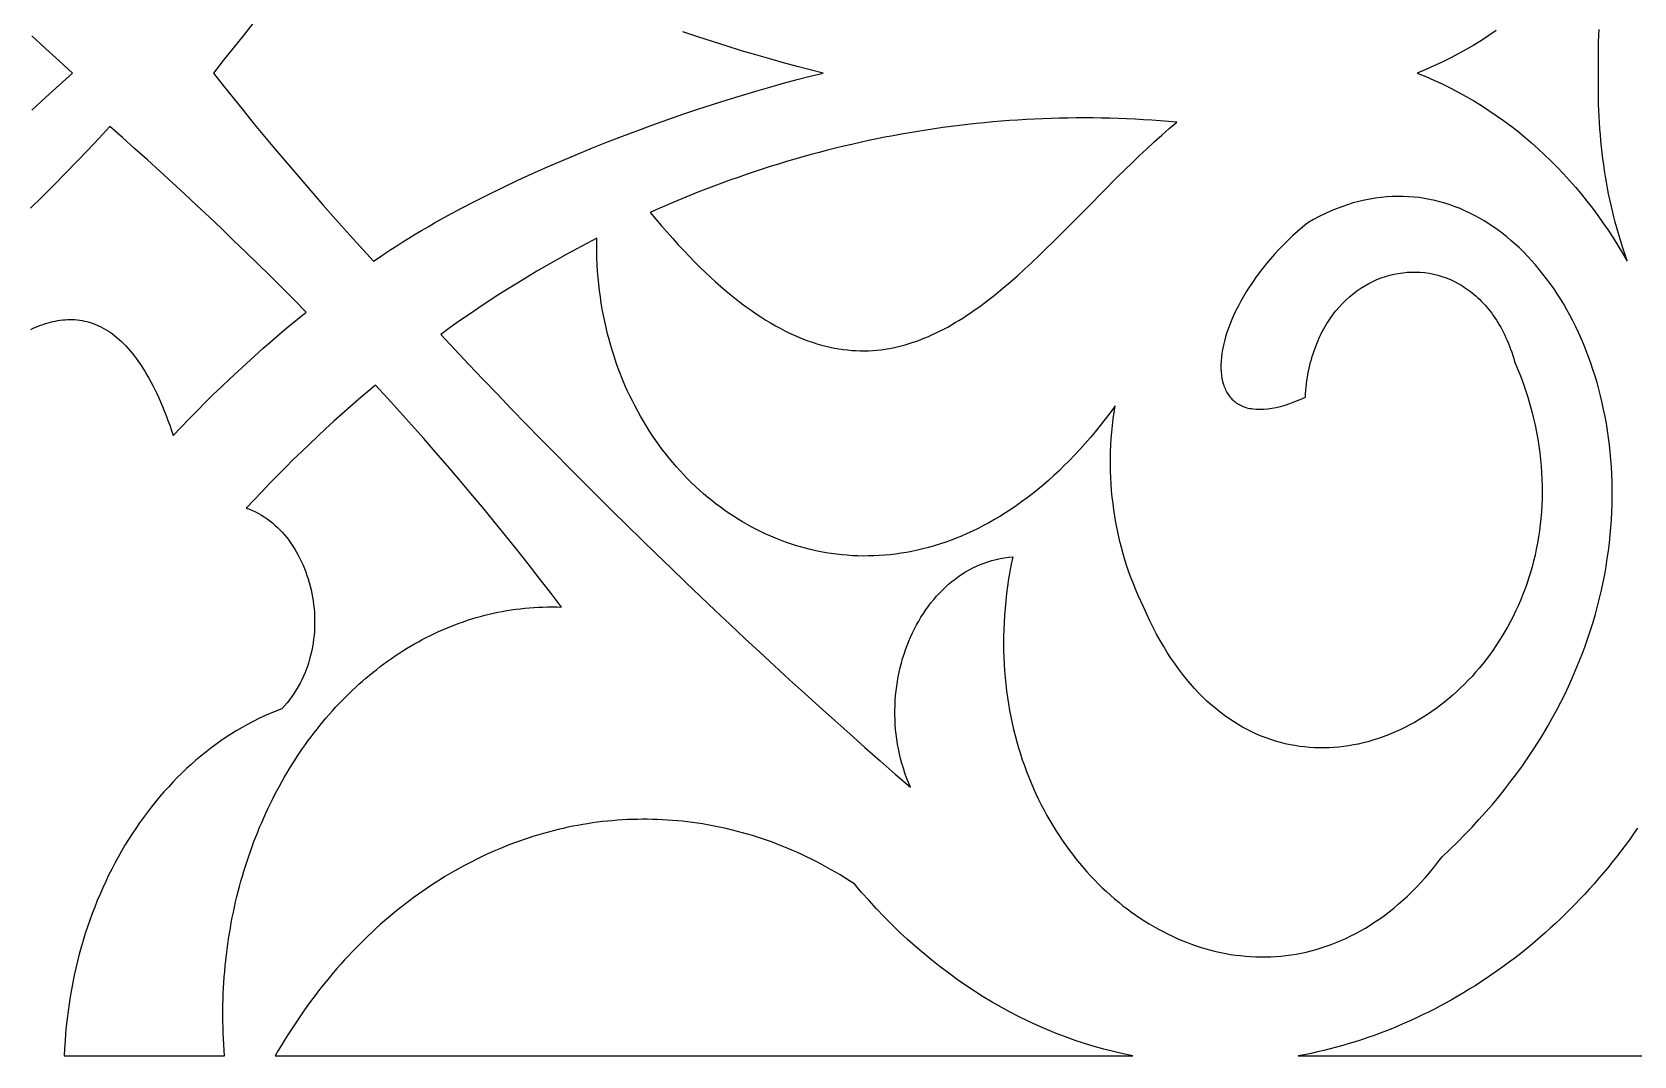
# Model space of a CAD drawing. Extents: x -4950 to -2150, y -1354 to 1346.
# Drawn here: x -3401.8 to -3158.1, y -704.4 to -548.7 of the extents above; entities that cross this region are included whole.
import ezdxf

# ---------------------------------------------------------------- set-up
doc = ezdxf.new("R2010")
doc.units = 0
doc.layers.add('LAYER_1', color=18, linetype='CONTINUOUS')

msp = doc.modelspace()

# ---------------------------------------------------------------- linework, layer by layer
at = {"layer": 'LAYER_1'}
for points in [[(-3368.18, -547.37), (-3369.68, -549.22), (-3371.19, -551.09), (-3372.69, -552.98), (-3374.18, -554.89), (-3372.69, -556.8), (-3371.19, -558.69), (-3369.68, -560.56), (-3368.18, -562.41), (-3366.67, -564.24), (-3365.15, -566.06), (-3363.64, -567.86), (-3362.12, -569.64), (-3360.59, -571.41), (-3359.07, -573.17), (-3357.54, -574.92), (-3356, -576.66), (-3352.93, -580.11), (-3349.84, -583.53), (-3348.98, -582.93), (-3348.1, -582.34), (-3347.21, -581.75), (-3346.3, -581.16), (-3345.37, -580.58), (-3344.44, -579.99), (-3343.48, -579.42), (-3342.52, -578.84), (-3341.54, -578.27), (-3340.55, -577.7), (-3339.55, -577.14), (-3338.53, -576.58), (-3336.47, -575.47), (-3334.37, -574.37), (-3332.23, -573.3), (-3330.06, -572.24), (-3327.86, -571.2), (-3325.63, -570.18), (-3323.38, -569.17), (-3321.11, -568.19), (-3318.83, -567.23), (-3316.54, -566.29), (-3314.24, -565.38), (-3311.94, -564.49), (-3309.63, -563.62), (-3307.34, -562.78), (-3305.05, -561.96), (-3302.77, -561.17), (-3300.5, -560.41), (-3298.26, -559.67), (-3296.04, -558.96), (-3293.85, -558.29), (-3291.68, -557.64), (-3289.56, -557.03), (-3287.46, -556.44), (-3285.42, -555.89), (-3283.41, -555.38), (-3281.46, -554.89), (-3283.41, -554.41), (-3285.42, -553.89), (-3287.46, -553.34), (-3289.56, -552.76), (-3291.68, -552.14), (-3293.85, -551.5), (-3296.04, -550.82), (-3298.26, -550.11), (-3300.5, -549.38), (-3302.77, -548.62)], [(-3401.81, -560.52), (-3399.72, -558.64), (-3397.65, -556.76), (-3395.62, -554.89), (-3397.65, -553.02), (-3399.72, -551.14), (-3401.81, -549.26)], [(-3179.06, -548.45), (-3180.19, -549.21), (-3181.33, -549.95), (-3182.48, -550.66), (-3183.66, -551.34), (-3184.85, -552), (-3186.06, -552.64), (-3187.29, -553.24), (-3188.54, -553.82), (-3189.8, -554.37), (-3191.08, -554.89), (-3189.8, -555.41), (-3188.54, -555.97), (-3187.29, -556.54), (-3186.06, -557.15), (-3184.85, -557.78), (-3183.66, -558.44), (-3182.48, -559.13), (-3181.33, -559.84), (-3180.19, -560.57), (-3179.06, -561.33), (-3177.96, -562.12), (-3176.87, -562.93), (-3175.8, -563.76), (-3174.75, -564.62), (-3173.72, -565.5), (-3172.71, -566.4), (-3171.72, -567.32), (-3170.74, -568.26), (-3169.78, -569.23), (-3168.85, -570.21), (-3167.93, -571.22), (-3167.03, -572.25), (-3166.15, -573.29), (-3165.29, -574.36), (-3164.45, -575.44), (-3163.63, -576.54), (-3162.83, -577.66), (-3162.05, -578.79), (-3161.29, -579.94), (-3160.56, -581.11), (-3159.84, -582.3), (-3159.14, -583.49), (-3159.43, -582.66), (-3159.71, -581.83), (-3159.98, -580.99), (-3160.24, -580.15), (-3160.49, -579.3), (-3160.73, -578.45), (-3160.96, -577.6), (-3161.18, -576.74), (-3161.4, -575.87), (-3161.6, -575.01), (-3161.79, -574.14), (-3161.97, -573.26), (-3162.14, -572.38), (-3162.3, -571.5), (-3162.45, -570.61), (-3162.59, -569.72), (-3162.72, -568.82), (-3162.85, -567.92), (-3162.96, -567.02), (-3163.06, -566.11), (-3163.15, -565.2), (-3163.23, -564.28), (-3163.3, -563.36), (-3163.36, -562.44), (-3163.41, -561.51), (-3163.45, -560.58), (-3163.49, -559.64), (-3163.51, -558.7), (-3163.52, -557.75), (-3163.52, -556.8), (-3163.51, -555.85), (-3163.49, -554.89), (-3163.51, -553.93), (-3163.52, -552.98), (-3163.52, -552.03), (-3163.51, -551.09), (-3163.49, -550.15), (-3163.45, -549.21), (-3163.41, -548.28)], [(-3401.96, -593.9), (-3401.59, -593.72), (-3401.21, -593.56), (-3400.84, -593.4), (-3400.46, -593.25), (-3400.09, -593.12), (-3399.71, -592.99), (-3399.34, -592.88), (-3398.96, -592.78), (-3398.59, -592.69), (-3398.22, -592.61), (-3397.84, -592.54), (-3397.47, -592.48), (-3397.1, -592.44), (-3396.73, -592.41), (-3396.36, -592.39), (-3395.99, -592.38), (-3395.62, -592.39), (-3395.25, -592.4), (-3394.89, -592.44), (-3394.52, -592.48), (-3394.16, -592.54), (-3393.79, -592.61), (-3393.43, -592.69), (-3393.07, -592.79), (-3392.71, -592.91), (-3392.35, -593.03), (-3391.99, -593.17), (-3391.64, -593.33), (-3391.29, -593.5), (-3390.93, -593.69), (-3390.58, -593.89), (-3390.23, -594.1), (-3389.89, -594.33), (-3389.54, -594.58), (-3389.2, -594.84), (-3388.85, -595.12), (-3388.52, -595.41), (-3388.18, -595.72), (-3387.84, -596.05), (-3387.51, -596.39), (-3387.18, -596.75), (-3386.85, -597.13), (-3386.52, -597.52), (-3386.2, -597.94), (-3385.88, -598.36), (-3385.56, -598.81), (-3385.24, -599.27), (-3384.93, -599.76), (-3384.61, -600.25), (-3384.31, -600.77), (-3384, -601.31), (-3383.7, -601.86), (-3383.4, -602.44), (-3383.1, -603.03), (-3382.8, -603.64), (-3382.51, -604.27), (-3382.23, -604.92), (-3381.94, -605.59), (-3381.66, -606.28), (-3381.38, -606.99), (-3381.11, -607.72), (-3380.83, -608.47), (-3380.57, -609.24), (-3380.3, -610.03), (-3379.1, -608.76), (-3377.89, -607.5), (-3376.66, -606.26), (-3375.44, -605.02), (-3374.2, -603.8), (-3372.96, -602.6), (-3371.7, -601.4), (-3370.44, -600.22), (-3369.17, -599.05), (-3367.9, -597.9), (-3366.62, -596.76), (-3365.32, -595.63), (-3364.03, -594.51), (-3362.72, -593.41), (-3361.41, -592.32), (-3360.09, -591.24), (-3361.91, -589.4), (-3363.73, -587.56), (-3365.57, -585.74), (-3367.41, -583.93), (-3369.25, -582.13), (-3371.11, -580.34), (-3372.97, -578.56), (-3374.83, -576.79), (-3376.7, -575.03), (-3378.58, -573.29), (-3380.46, -571.55), (-3382.34, -569.83), (-3384.23, -568.11), (-3386.13, -566.41), (-3388.03, -564.72), (-3389.93, -563.04), (-3391.6, -564.84), (-3393.29, -566.63), (-3394.99, -568.42), (-3396.72, -570.19), (-3398.47, -571.95), (-3400.23, -573.7), (-3402, -575.44)], [(-3157.56, -669.73), (-3158.18, -670.62), (-3158.82, -671.5), (-3159.46, -672.37), (-3160.11, -673.24), (-3160.77, -674.09), (-3161.44, -674.93), (-3162.11, -675.76), (-3162.8, -676.59), (-3163.49, -677.4), (-3164.19, -678.2), (-3164.9, -678.99), (-3165.61, -679.78), (-3166.34, -680.55), (-3167.07, -681.31), (-3167.81, -682.06), (-3168.56, -682.8), (-3169.31, -683.53), (-3170.07, -684.25), (-3170.84, -684.96), (-3171.62, -685.66), (-3172.4, -686.34), (-3173.19, -687.02), (-3173.98, -687.68), (-3174.79, -688.34), (-3175.6, -688.98), (-3176.41, -689.61), (-3177.23, -690.23), (-3178.06, -690.84), (-3178.9, -691.44), (-3179.74, -692.02), (-3180.58, -692.6), (-3181.44, -693.16), (-3182.29, -693.71), (-3183.16, -694.25), (-3184.03, -694.78), (-3184.9, -695.3), (-3185.78, -695.8), (-3186.67, -696.3), (-3187.56, -696.78), (-3188.45, -697.25), (-3189.35, -697.7), (-3190.26, -698.15), (-3191.17, -698.58), (-3192.08, -699), (-3193, -699.41), (-3193.92, -699.8), (-3194.85, -700.19), (-3195.78, -700.56), (-3196.72, -700.91), (-3197.65, -701.26), (-3198.6, -701.59), (-3199.54, -701.91), (-3200.5, -702.22), (-3201.45, -702.51), (-3202.41, -702.79), (-3203.37, -703.06), (-3204.33, -703.31), (-3205.3, -703.55), (-3206.27, -703.78), (-3207.24, -704), (-3208.22, -704.2), (-3209.2, -704.38), (-3153.45, -704.38)]]:
    msp.add_lwpolyline(points, dxfattribs=at)
for points in [[(-3307.74, -576.09), (-3306.88, -577.13), (-3306.02, -578.14), (-3305.17, -579.12), (-3304.32, -580.08), (-3303.49, -581), (-3302.65, -581.89), (-3301.83, -582.75), (-3301.01, -583.59), (-3300.2, -584.4), (-3299.39, -585.18), (-3298.59, -585.93), (-3297.8, -586.65), (-3297.01, -587.35), (-3296.22, -588.02), (-3295.45, -588.67), (-3294.68, -589.28), (-3293.91, -589.88), (-3293.15, -590.44), (-3292.4, -590.98), (-3291.65, -591.5), (-3290.91, -591.99), (-3290.17, -592.46), (-3289.44, -592.9), (-3288.71, -593.32), (-3287.99, -593.72), (-3287.27, -594.09), (-3286.56, -594.44), (-3285.85, -594.76), (-3285.15, -595.07), (-3284.45, -595.35), (-3283.76, -595.61), (-3283.07, -595.85), (-3282.39, -596.06), (-3281.71, -596.26), (-3281.04, -596.44), (-3280.37, -596.59), (-3279.7, -596.73), (-3279.04, -596.84), (-3278.38, -596.94), (-3277.73, -597.01), (-3277.08, -597.07), (-3276.43, -597.11), (-3275.79, -597.13), (-3275.15, -597.13), (-3274.52, -597.12), (-3273.89, -597.08), (-3273.26, -597.03), (-3272.64, -596.97), (-3272.02, -596.88), (-3271.4, -596.78), (-3270.79, -596.67), (-3270.18, -596.53), (-3269.57, -596.39), (-3268.97, -596.22), (-3268.37, -596.05), (-3267.77, -595.85), (-3267.17, -595.65), (-3266.58, -595.43), (-3265.99, -595.19), (-3265.4, -594.95), (-3264.82, -594.68), (-3264.23, -594.41), (-3263.65, -594.12), (-3263.08, -593.83), (-3262.5, -593.52), (-3261.93, -593.19), (-3261.36, -592.86), (-3260.79, -592.51), (-3260.22, -592.16), (-3259.66, -591.79), (-3259.09, -591.42), (-3258.53, -591.03), (-3257.41, -590.23), (-3256.3, -589.39), (-3255.19, -588.52), (-3254.09, -587.61), (-3252.99, -586.68), (-3251.9, -585.72), (-3250.81, -584.73), (-3249.72, -583.72), (-3248.64, -582.69), (-3247.55, -581.65), (-3246.47, -580.58), (-3245.39, -579.51), (-3243.22, -577.33), (-3241.05, -575.12), (-3238.86, -572.9), (-3236.67, -570.7), (-3235.56, -569.61), (-3234.45, -568.53), (-3233.33, -567.46), (-3232.21, -566.4), (-3231.08, -565.36), (-3229.94, -564.34), (-3228.79, -563.35), (-3227.64, -562.37), (-3228.91, -562.26), (-3230.19, -562.16), (-3231.46, -562.07), (-3232.74, -561.99), (-3234.01, -561.92), (-3235.29, -561.86), (-3236.56, -561.81), (-3237.83, -561.77), (-3239.11, -561.75), (-3240.38, -561.73), (-3241.66, -561.72), (-3242.93, -561.73), (-3244.2, -561.74), (-3245.48, -561.77), (-3246.75, -561.8), (-3248.02, -561.85), (-3249.29, -561.9), (-3250.56, -561.97), (-3251.83, -562.04), (-3253.1, -562.13), (-3254.37, -562.23), (-3255.64, -562.33), (-3256.91, -562.45), (-3258.17, -562.58), (-3259.44, -562.72), (-3260.71, -562.87), (-3261.97, -563.03), (-3263.23, -563.2), (-3264.5, -563.38), (-3265.76, -563.57), (-3267.02, -563.77), (-3268.28, -563.98), (-3269.53, -564.2), (-3270.79, -564.43), (-3272.05, -564.67), (-3273.3, -564.92), (-3274.55, -565.18), (-3275.81, -565.45), (-3277.06, -565.74), (-3278.31, -566.03), (-3279.55, -566.33), (-3280.8, -566.64), (-3282.04, -566.97), (-3283.29, -567.3), (-3284.53, -567.64), (-3285.77, -568), (-3287, -568.36), (-3288.24, -568.73), (-3289.48, -569.12), (-3290.71, -569.51), (-3291.94, -569.92), (-3293.17, -570.33), (-3294.39, -570.76), (-3295.62, -571.19), (-3296.84, -571.64), (-3298.06, -572.09), (-3299.28, -572.55), (-3300.5, -573.03), (-3301.71, -573.51), (-3302.92, -574.01), (-3304.13, -574.52), (-3305.34, -575.03), (-3306.54, -575.56)], [(-3252.6, -628.46), (-3252.83, -629.59), (-3253.04, -630.72), (-3253.23, -631.84), (-3253.39, -632.96), (-3253.54, -634.07), (-3253.67, -635.17), (-3253.77, -636.27), (-3253.86, -637.35), (-3253.92, -638.44), (-3253.97, -639.51), (-3254, -640.58), (-3254, -641.64), (-3253.99, -642.7), (-3253.96, -643.74), (-3253.91, -644.78), (-3253.85, -645.81), (-3253.76, -646.84), (-3253.66, -647.85), (-3253.54, -648.86), (-3253.41, -649.86), (-3253.25, -650.84), (-3253.08, -651.82), (-3252.9, -652.8), (-3252.69, -653.76), (-3252.48, -654.71), (-3252.24, -655.65), (-3251.99, -656.59), (-3251.72, -657.51), (-3251.44, -658.43), (-3251.15, -659.33), (-3250.84, -660.23), (-3250.51, -661.11), (-3250.17, -661.98), (-3249.82, -662.84), (-3249.45, -663.7), (-3249.07, -664.54), (-3248.68, -665.37), (-3248.27, -666.18), (-3247.85, -666.99), (-3247.42, -667.79), (-3246.98, -668.57), (-3246.52, -669.34), (-3246.05, -670.1), (-3245.57, -670.85), (-3245.08, -671.58), (-3244.58, -672.3), (-3244.06, -673.01), (-3243.54, -673.71), (-3243, -674.39), (-3242.46, -675.07), (-3241.9, -675.72), (-3241.34, -676.37), (-3240.76, -677), (-3240.18, -677.61), (-3239.59, -678.22), (-3238.98, -678.8), (-3238.37, -679.38), (-3237.76, -679.94), (-3237.13, -680.48), (-3236.49, -681.01), (-3235.85, -681.53), (-3235.2, -682.03), (-3234.54, -682.51), (-3233.88, -682.98), (-3233.21, -683.44), (-3232.53, -683.88), (-3231.84, -684.3), (-3231.15, -684.71), (-3230.46, -685.1), (-3229.75, -685.47), (-3229.05, -685.83), (-3228.33, -686.17), (-3227.62, -686.5), (-3226.89, -686.81), (-3226.17, -687.1), (-3225.44, -687.37), (-3224.7, -687.63), (-3223.96, -687.87), (-3223.22, -688.09), (-3222.47, -688.29), (-3221.73, -688.48), (-3220.97, -688.65), (-3220.22, -688.8), (-3219.46, -688.93), (-3218.7, -689.04), (-3217.94, -689.13), (-3217.18, -689.21), (-3216.42, -689.27), (-3215.65, -689.3), (-3214.88, -689.32), (-3214.12, -689.32), (-3213.35, -689.29), (-3212.58, -689.25), (-3211.81, -689.19), (-3211.05, -689.11), (-3210.28, -689.01), (-3209.51, -688.88), (-3208.75, -688.74), (-3207.98, -688.58), (-3207.22, -688.39), (-3206.45, -688.19), (-3205.69, -687.96), (-3204.94, -687.71), (-3204.18, -687.44), (-3203.43, -687.15), (-3202.68, -686.83), (-3201.93, -686.5), (-3201.18, -686.14), (-3200.44, -685.76), (-3199.7, -685.36), (-3198.97, -684.93), (-3198.24, -684.48), (-3197.51, -684.01), (-3196.79, -683.52), (-3196.07, -683), (-3195.36, -682.46), (-3194.66, -681.9), (-3193.96, -681.31), (-3193.26, -680.7), (-3192.57, -680.06), (-3191.89, -679.4), (-3191.21, -678.72), (-3190.54, -678.01), (-3189.88, -677.28), (-3189.22, -676.52), (-3188.58, -675.74), (-3187.93, -674.93), (-3187.3, -674.09), (-3186.12, -672.98), (-3184.96, -671.85), (-3183.84, -670.72), (-3182.75, -669.58), (-3181.69, -668.44), (-3180.66, -667.28), (-3179.66, -666.12), (-3178.69, -664.96), (-3177.74, -663.79), (-3176.83, -662.61), (-3175.95, -661.43), (-3175.09, -660.24), (-3174.27, -659.05), (-3173.47, -657.85), (-3172.7, -656.65), (-3171.95, -655.45), (-3171.24, -654.24), (-3170.55, -653.03), (-3169.89, -651.82), (-3169.26, -650.6), (-3168.65, -649.39), (-3168.07, -648.17), (-3167.51, -646.95), (-3166.99, -645.73), (-3166.48, -644.51), (-3166.01, -643.29), (-3165.55, -642.07), (-3165.13, -640.85), (-3164.72, -639.63), (-3164.34, -638.41), (-3163.99, -637.2), (-3163.66, -635.98), (-3163.35, -634.77), (-3163.07, -633.56), (-3162.81, -632.35), (-3162.57, -631.14), (-3162.36, -629.94), (-3162.17, -628.75), (-3162, -627.55), (-3161.85, -626.36), (-3161.73, -625.18), (-3161.63, -624), (-3161.54, -622.83), (-3161.48, -621.66), (-3161.44, -620.49), (-3161.43, -619.34), (-3161.43, -618.19), (-3161.45, -617.05), (-3161.49, -615.91), (-3161.55, -614.78), (-3161.63, -613.67), (-3161.73, -612.56), (-3161.85, -611.45), (-3161.99, -610.36), (-3162.15, -609.28), (-3162.32, -608.2), (-3162.51, -607.14), (-3162.73, -606.08), (-3162.95, -605.04), (-3163.2, -604.01), (-3163.46, -602.99), (-3163.74, -601.98), (-3164.04, -600.98), (-3164.35, -600), (-3164.68, -599.02), (-3165.03, -598.07), (-3165.39, -597.12), (-3165.76, -596.19), (-3166.16, -595.27), (-3166.56, -594.36), (-3166.98, -593.47), (-3167.42, -592.6), (-3167.87, -591.74), (-3168.33, -590.9), (-3168.81, -590.07), (-3169.3, -589.26), (-3169.81, -588.46), (-3170.33, -587.68), (-3170.86, -586.92), (-3171.4, -586.18), (-3171.96, -585.46), (-3172.53, -584.75), (-3173.11, -584.06), (-3173.7, -583.39), (-3174.3, -582.74), (-3174.92, -582.11), (-3175.54, -581.5), (-3176.18, -580.91), (-3176.83, -580.34), (-3177.48, -579.79), (-3178.15, -579.26), (-3178.83, -578.76), (-3179.51, -578.27), (-3180.21, -577.81), (-3180.92, -577.37), (-3181.63, -576.95), (-3182.35, -576.56), (-3183.08, -576.19), (-3183.82, -575.84), (-3184.57, -575.52), (-3185.32, -575.22), (-3186.09, -574.95), (-3186.86, -574.7), (-3187.63, -574.48), (-3188.41, -574.28), (-3189.2, -574.11), (-3190, -573.97), (-3190.8, -573.85), (-3191.61, -573.76), (-3192.42, -573.7), (-3193.24, -573.67), (-3194.06, -573.66), (-3194.89, -573.68), (-3195.73, -573.73), (-3196.56, -573.81), (-3197.41, -573.92), (-3198.25, -574.06), (-3199.1, -574.23), (-3199.95, -574.43), (-3200.81, -574.66), (-3201.67, -574.93), (-3202.53, -575.22), (-3203.39, -575.54), (-3204.26, -575.9), (-3205.13, -576.29), (-3206, -576.71), (-3206.87, -577.17), (-3207.74, -577.66), (-3208.53, -578.32), (-3209.3, -578.99), (-3210.05, -579.67), (-3210.77, -580.36), (-3211.47, -581.05), (-3212.14, -581.75), (-3212.79, -582.46), (-3213.41, -583.16), (-3214.01, -583.88), (-3214.58, -584.59), (-3215.13, -585.3), (-3215.66, -586.02), (-3216.16, -586.74), (-3216.64, -587.45), (-3217.09, -588.17), (-3217.52, -588.88), (-3217.92, -589.58), (-3218.29, -590.29), (-3218.65, -590.99), (-3218.97, -591.68), (-3219.28, -592.37), (-3219.55, -593.05), (-3219.81, -593.72), (-3220.03, -594.38), (-3220.24, -595.03), (-3220.41, -595.67), (-3220.57, -596.3), (-3220.69, -596.92), (-3220.79, -597.53), (-3220.87, -598.12), (-3220.92, -598.7), (-3220.95, -599.26), (-3220.95, -599.8), (-3220.92, -600.33), (-3220.87, -600.84), (-3220.79, -601.33), (-3220.69, -601.8), (-3220.56, -602.25), (-3220.49, -602.47), (-3220.41, -602.68), (-3220.32, -602.89), (-3220.23, -603.09), (-3220.13, -603.29), (-3220.03, -603.48), (-3219.91, -603.66), (-3219.79, -603.84), (-3219.67, -604.01), (-3219.54, -604.18), (-3219.4, -604.34), (-3219.26, -604.49), (-3219.1, -604.64), (-3218.95, -604.78), (-3218.78, -604.91), (-3218.61, -605.03), (-3218.44, -605.15), (-3218.25, -605.27), (-3218.06, -605.37), (-3217.87, -605.47), (-3217.66, -605.56), (-3217.45, -605.64), (-3217.24, -605.72), (-3217.01, -605.79), (-3216.78, -605.85), (-3216.55, -605.9), (-3216.31, -605.94), (-3216.06, -605.98), (-3215.54, -606.03), (-3215, -606.04), (-3214.43, -606.03), (-3213.83, -605.97), (-3213.21, -605.88), (-3212.56, -605.76), (-3211.88, -605.59), (-3211.18, -605.39), (-3210.45, -605.15), (-3209.69, -604.87), (-3208.91, -604.55), (-3208.1, -604.18), (-3208.07, -603.67), (-3208.03, -603.16), (-3207.98, -602.66), (-3207.92, -602.16), (-3207.86, -601.67), (-3207.78, -601.19), (-3207.7, -600.72), (-3207.61, -600.25), (-3207.52, -599.79), (-3207.41, -599.33), (-3207.3, -598.88), (-3207.18, -598.44), (-3207.05, -598.01), (-3206.92, -597.58), (-3206.78, -597.16), (-3206.63, -596.75), (-3206.48, -596.34), (-3206.32, -595.94), (-3206.15, -595.55), (-3205.98, -595.16), (-3205.8, -594.78), (-3205.62, -594.41), (-3205.42, -594.04), (-3205.23, -593.68), (-3205.02, -593.33), (-3204.82, -592.99), (-3204.6, -592.65), (-3204.38, -592.32), (-3204.16, -592), (-3203.93, -591.68), (-3203.7, -591.37), (-3203.46, -591.07), (-3202.96, -590.49), (-3202.45, -589.94), (-3201.92, -589.42), (-3201.38, -588.92), (-3200.82, -588.46), (-3200.25, -588.03), (-3199.66, -587.62), (-3199.06, -587.25), (-3198.45, -586.9), (-3197.83, -586.59), (-3197.21, -586.31), (-3196.57, -586.06), (-3195.92, -585.83), (-3195.27, -585.64), (-3194.62, -585.48), (-3193.96, -585.36), (-3193.29, -585.26), (-3192.62, -585.19), (-3191.96, -585.16), (-3191.29, -585.16), (-3190.62, -585.19), (-3189.95, -585.25), (-3189.29, -585.35), (-3188.62, -585.48), (-3187.97, -585.64), (-3187.32, -585.83), (-3186.67, -586.06), (-3186.03, -586.32), (-3185.4, -586.62), (-3184.78, -586.95), (-3184.47, -587.12), (-3184.17, -587.31), (-3183.87, -587.5), (-3183.57, -587.7), (-3183.27, -587.91), (-3182.98, -588.13), (-3182.69, -588.36), (-3182.41, -588.6), (-3182.12, -588.84), (-3181.85, -589.1), (-3181.57, -589.36), (-3181.3, -589.63), (-3181.03, -589.91), (-3180.77, -590.2), (-3180.51, -590.49), (-3180.26, -590.8), (-3180.01, -591.11), (-3179.76, -591.44), (-3179.52, -591.77), (-3179.28, -592.11), (-3179.05, -592.46), (-3178.83, -592.82), (-3178.61, -593.19), (-3178.39, -593.56), (-3178.18, -593.95), (-3177.98, -594.34), (-3177.78, -594.75), (-3177.59, -595.16), (-3177.4, -595.58), (-3177.22, -596.01), (-3177.04, -596.45), (-3176.88, -596.9), (-3176.71, -597.36), (-3176.56, -597.83), (-3176.41, -598.3), (-3176.27, -598.79), (-3175.82, -599.88), (-3175.39, -600.97), (-3174.99, -602.06), (-3174.62, -603.14), (-3174.28, -604.21), (-3173.96, -605.29), (-3173.67, -606.35), (-3173.4, -607.42), (-3173.16, -608.47), (-3172.95, -609.53), (-3172.76, -610.57), (-3172.59, -611.61), (-3172.45, -612.65), (-3172.33, -613.68), (-3172.23, -614.7), (-3172.16, -615.71), (-3172.11, -616.72), (-3172.08, -617.72), (-3172.08, -618.72), (-3172.09, -619.7), (-3172.13, -620.68), (-3172.19, -621.65), (-3172.27, -622.62), (-3172.37, -623.57), (-3172.49, -624.52), (-3172.63, -625.45), (-3172.79, -626.38), (-3172.97, -627.3), (-3173.17, -628.21), (-3173.39, -629.11), (-3173.62, -630), (-3173.87, -630.88), (-3174.14, -631.75), (-3174.43, -632.61), (-3174.74, -633.45), (-3175.06, -634.29), (-3175.4, -635.12), (-3175.75, -635.93), (-3176.12, -636.73), (-3176.5, -637.53), (-3176.9, -638.31), (-3177.32, -639.07), (-3177.75, -639.83), (-3178.19, -640.57), (-3178.65, -641.3), (-3179.12, -642.02), (-3179.6, -642.72), (-3180.09, -643.41), (-3180.6, -644.08), (-3181.12, -644.75), (-3181.66, -645.39), (-3182.2, -646.03), (-3182.75, -646.65), (-3183.32, -647.25), (-3183.9, -647.84), (-3184.48, -648.41), (-3185.08, -648.97), (-3185.69, -649.52), (-3186.3, -650.04), (-3186.93, -650.56), (-3187.56, -651.05), (-3188.2, -651.53), (-3188.85, -651.99), (-3189.51, -652.44), (-3190.17, -652.86), (-3190.84, -653.27), (-3191.52, -653.67), (-3192.2, -654.04), (-3192.89, -654.4), (-3193.59, -654.74), (-3194.29, -655.06), (-3194.99, -655.36), (-3195.71, -655.65), (-3196.42, -655.91), (-3197.14, -656.16), (-3197.86, -656.38), (-3198.59, -656.59), (-3199.32, -656.78), (-3200.05, -656.94), (-3200.79, -657.09), (-3201.53, -657.22), (-3202.26, -657.32), (-3203, -657.41), (-3203.75, -657.47), (-3204.49, -657.51), (-3205.23, -657.53), (-3205.98, -657.53), (-3206.72, -657.51), (-3207.46, -657.46), (-3208.21, -657.39), (-3208.95, -657.3), (-3209.69, -657.19), (-3210.42, -657.05), (-3211.16, -656.89), (-3211.89, -656.71), (-3212.63, -656.5), (-3213.35, -656.27), (-3214.08, -656.01), (-3214.8, -655.74), (-3215.52, -655.43), (-3216.23, -655.1), (-3216.94, -654.75), (-3217.64, -654.37), (-3218.34, -653.97), (-3219.04, -653.54), (-3219.72, -653.08), (-3220.4, -652.6), (-3221.08, -652.09), (-3221.74, -651.56), (-3222.41, -651), (-3223.06, -650.41), (-3223.7, -649.8), (-3224.34, -649.15), (-3224.97, -648.48), (-3225.59, -647.79), (-3226.2, -647.06), (-3226.8, -646.31), (-3227.39, -645.53), (-3227.97, -644.72), (-3228.54, -643.88), (-3229.11, -643.01), (-3229.65, -642.11), (-3230.19, -641.19), (-3230.72, -640.23), (-3231.23, -639.24), (-3231.74, -638.23), (-3232.23, -637.18), (-3232.7, -636.1), (-3233.12, -635.24), (-3233.52, -634.37), (-3233.9, -633.49), (-3234.26, -632.6), (-3234.61, -631.7), (-3234.93, -630.79), (-3235.25, -629.88), (-3235.54, -628.95), (-3235.81, -628.02), (-3236.07, -627.08), (-3236.31, -626.14), (-3236.53, -625.19), (-3236.73, -624.23), (-3236.91, -623.27), (-3237.08, -622.3), (-3237.23, -621.33), (-3237.35, -620.36), (-3237.47, -619.38), (-3237.56, -618.4), (-3237.63, -617.41), (-3237.69, -616.43), (-3237.72, -615.44), (-3237.74, -614.45), (-3237.74, -613.46), (-3237.72, -612.46), (-3237.68, -611.47), (-3237.62, -610.48), (-3237.54, -609.49), (-3237.45, -608.5), (-3237.33, -607.51), (-3237.2, -606.52), (-3237.04, -605.53), (-3237.79, -606.55), (-3238.55, -607.55), (-3239.31, -608.52), (-3240.08, -609.46), (-3240.85, -610.38), (-3241.62, -611.27), (-3242.4, -612.14), (-3243.19, -612.99), (-3243.98, -613.81), (-3244.77, -614.6), (-3245.57, -615.38), (-3246.37, -616.12), (-3247.18, -616.85), (-3247.99, -617.55), (-3248.8, -618.22), (-3249.61, -618.88), (-3250.43, -619.51), (-3251.25, -620.12), (-3252.07, -620.7), (-3252.9, -621.26), (-3253.72, -621.8), (-3254.55, -622.32), (-3255.38, -622.81), (-3256.22, -623.28), (-3257.05, -623.73), (-3257.88, -624.16), (-3258.72, -624.56), (-3259.56, -624.95), (-3260.39, -625.31), (-3261.23, -625.65), (-3262.07, -625.97), (-3262.91, -626.27), (-3263.74, -626.55), (-3264.58, -626.81), (-3265.42, -627.05), (-3266.26, -627.26), (-3267.09, -627.46), (-3267.93, -627.64), (-3268.76, -627.79), (-3269.59, -627.93), (-3270.42, -628.05), (-3271.25, -628.15), (-3272.08, -628.22), (-3272.9, -628.28), (-3273.73, -628.32), (-3274.55, -628.34), (-3275.36, -628.35), (-3276.18, -628.33), (-3276.99, -628.3), (-3277.8, -628.24), (-3278.6, -628.17), (-3279.4, -628.08), (-3280.2, -627.97), (-3280.99, -627.85), (-3281.78, -627.71), (-3282.57, -627.55), (-3283.35, -627.37), (-3284.13, -627.18), (-3284.9, -626.97), (-3285.66, -626.74), (-3286.42, -626.49), (-3287.18, -626.23), (-3287.93, -625.96), (-3288.67, -625.66), (-3289.41, -625.35), (-3290.14, -625.03), (-3290.87, -624.69), (-3291.59, -624.33), (-3292.3, -623.96), (-3293, -623.57), (-3293.7, -623.17), (-3294.39, -622.75), (-3295.08, -622.31), (-3295.75, -621.87), (-3296.42, -621.41), (-3297.08, -620.93), (-3297.74, -620.44), (-3298.38, -619.93), (-3299.01, -619.41), (-3299.64, -618.88), (-3300.26, -618.34), (-3300.87, -617.78), (-3301.47, -617.2), (-3302.06, -616.62), (-3302.64, -616.02), (-3303.21, -615.41), (-3303.77, -614.78), (-3304.32, -614.14), (-3304.86, -613.49), (-3305.39, -612.83), (-3305.91, -612.15), (-3306.41, -611.47), (-3306.91, -610.77), (-3307.4, -610.06), (-3307.87, -609.34), (-3308.33, -608.6), (-3308.78, -607.86), (-3309.22, -607.1), (-3309.65, -606.34), (-3310.06, -605.56), (-3310.46, -604.77), (-3310.85, -603.97), (-3311.23, -603.16), (-3311.59, -602.35), (-3311.94, -601.52), (-3312.27, -600.68), (-3312.6, -599.83), (-3312.9, -598.97), (-3313.2, -598.1), (-3313.48, -597.22), (-3313.74, -596.34), (-3314, -595.44), (-3314.23, -594.54), (-3314.45, -593.62), (-3314.66, -592.7), (-3314.85, -591.77), (-3315.03, -590.83), (-3315.19, -589.89), (-3315.33, -588.93), (-3315.46, -587.97), (-3315.57, -587), (-3315.66, -586.02), (-3315.74, -585.04), (-3315.8, -584.05), (-3315.85, -583.05), (-3315.88, -582.04), (-3315.89, -581.03), (-3315.88, -580.01), (-3317.41, -580.8), (-3318.93, -581.62), (-3320.45, -582.45), (-3321.97, -583.29), (-3323.47, -584.15), (-3324.97, -585.03), (-3326.46, -585.92), (-3327.95, -586.83), (-3329.43, -587.75), (-3330.91, -588.69), (-3332.37, -589.64), (-3333.83, -590.61), (-3335.29, -591.6), (-3336.73, -592.6), (-3338.17, -593.62), (-3339.6, -594.65), (-3337.46, -596.93), (-3335.31, -599.21), (-3333.15, -601.48), (-3330.98, -603.75), (-3328.82, -606), (-3326.64, -608.24), (-3324.46, -610.48), (-3322.27, -612.71), (-3320.08, -614.93), (-3317.88, -617.14), (-3315.68, -619.34), (-3313.47, -621.53), (-3311.26, -623.71), (-3309.04, -625.89), (-3306.81, -628.06), (-3304.58, -630.21), (-3302.35, -632.36), (-3300.11, -634.5), (-3297.86, -636.63), (-3295.61, -638.76), (-3293.35, -640.87), (-3291.08, -642.97), (-3288.82, -645.07), (-3286.54, -647.16), (-3284.26, -649.23), (-3281.98, -651.3), (-3279.69, -653.36), (-3277.39, -655.41), (-3275.09, -657.46), (-3272.78, -659.49), (-3270.47, -661.51), (-3268.16, -663.53), (-3268.46, -662.81), (-3268.74, -662.09), (-3269, -661.36), (-3269.24, -660.63), (-3269.46, -659.9), (-3269.66, -659.17), (-3269.84, -658.43), (-3269.99, -657.69), (-3270.13, -656.95), (-3270.25, -656.21), (-3270.34, -655.46), (-3270.42, -654.72), (-3270.48, -653.98), (-3270.51, -653.24), (-3270.53, -652.5), (-3270.53, -651.77), (-3270.51, -651.03), (-3270.48, -650.3), (-3270.42, -649.58), (-3270.35, -648.85), (-3270.26, -648.14), (-3270.15, -647.42), (-3270.02, -646.71), (-3269.88, -646.01), (-3269.72, -645.32), (-3269.54, -644.63), (-3269.35, -643.95), (-3269.14, -643.28), (-3268.91, -642.61), (-3268.67, -641.96), (-3268.41, -641.31), (-3268.14, -640.67), (-3267.85, -640.05), (-3267.55, -639.43), (-3267.24, -638.83), (-3266.9, -638.24), (-3266.56, -637.66), (-3266.2, -637.09), (-3265.82, -636.54), (-3265.44, -636), (-3265.04, -635.48), (-3264.62, -634.97), (-3264.19, -634.47), (-3263.75, -633.99), (-3263.3, -633.53), (-3262.84, -633.08), (-3262.36, -632.65), (-3261.87, -632.24), (-3261.37, -631.85), (-3260.86, -631.47), (-3260.33, -631.12), (-3259.8, -630.78), (-3259.25, -630.47), (-3258.7, -630.17), (-3258.13, -629.9), (-3257.55, -629.65), (-3256.97, -629.42), (-3256.37, -629.21), (-3255.77, -629.02), (-3255.15, -628.86), (-3254.53, -628.72), (-3253.89, -628.61), (-3253.25, -628.52)], [(-3372.49, -704.38), (-3372.56, -703.5), (-3372.61, -702.63), (-3372.66, -701.76), (-3372.69, -700.9), (-3372.72, -700.03), (-3372.74, -699.17), (-3372.74, -698.31), (-3372.74, -697.45), (-3372.73, -696.6), (-3372.71, -695.74), (-3372.68, -694.89), (-3372.64, -694.05), (-3372.59, -693.2), (-3372.53, -692.36), (-3372.47, -691.52), (-3372.39, -690.69), (-3372.31, -689.86), (-3372.21, -689.03), (-3372.11, -688.2), (-3372, -687.38), (-3371.88, -686.56), (-3371.75, -685.75), (-3371.61, -684.94), (-3371.46, -684.13), (-3371.31, -683.33), (-3371.15, -682.53), (-3370.98, -681.73), (-3370.8, -680.94), (-3370.61, -680.15), (-3370.41, -679.37), (-3370.21, -678.59), (-3370, -677.82), (-3369.78, -677.05), (-3369.55, -676.28), (-3369.31, -675.52), (-3369.07, -674.76), (-3368.82, -674.01), (-3368.56, -673.27), (-3368.29, -672.52), (-3368.02, -671.79), (-3367.73, -671.06), (-3367.45, -670.33), (-3367.15, -669.61), (-3366.84, -668.89), (-3366.53, -668.18), (-3366.21, -667.48), (-3365.89, -666.78), (-3365.56, -666.09), (-3365.22, -665.4), (-3364.87, -664.72), (-3364.52, -664.04), (-3364.15, -663.37), (-3363.79, -662.71), (-3363.41, -662.05), (-3363.03, -661.4), (-3362.64, -660.76), (-3362.25, -660.12), (-3361.85, -659.49), (-3361.44, -658.86), (-3361.03, -658.24), (-3360.61, -657.63), (-3360.18, -657.02), (-3359.75, -656.43), (-3359.31, -655.83), (-3358.87, -655.25), (-3358.42, -654.67), (-3357.96, -654.1), (-3357.5, -653.54), (-3357.03, -652.98), (-3356.56, -652.44), (-3356.08, -651.89), (-3355.59, -651.36), (-3355.1, -650.84), (-3354.61, -650.32), (-3354.11, -649.81), (-3353.6, -649.31), (-3353.09, -648.81), (-3352.57, -648.33), (-3352.05, -647.85), (-3351.52, -647.38), (-3350.98, -646.92), (-3350.45, -646.47), (-3349.9, -646.02), (-3349.35, -645.59), (-3348.8, -645.16), (-3348.24, -644.74), (-3347.68, -644.33), (-3347.11, -643.93), (-3346.54, -643.54), (-3345.96, -643.16), (-3345.38, -642.79), (-3344.8, -642.42), (-3344.21, -642.07), (-3343.61, -641.72), (-3343.01, -641.39), (-3342.41, -641.06), (-3341.8, -640.74), (-3341.19, -640.43), (-3340.58, -640.14), (-3339.96, -639.85), (-3339.34, -639.57), (-3338.71, -639.3), (-3338.08, -639.05), (-3337.45, -638.8), (-3336.81, -638.56), (-3336.17, -638.34), (-3335.52, -638.12), (-3334.87, -637.91), (-3334.22, -637.72), (-3333.56, -637.53), (-3332.91, -637.36), (-3332.24, -637.2), (-3331.58, -637.04), (-3330.91, -636.9), (-3330.24, -636.77), (-3329.56, -636.65), (-3328.89, -636.54), (-3328.21, -636.45), (-3327.52, -636.36), (-3326.84, -636.29), (-3326.15, -636.23), (-3325.46, -636.17), (-3324.76, -636.14), (-3324.07, -636.11), (-3323.37, -636.09), (-3322.67, -636.09), (-3321.96, -636.1), (-3321.26, -636.12), (-3322.93, -633.91), (-3324.62, -631.72), (-3326.32, -629.54), (-3328.04, -627.37), (-3329.77, -625.21), (-3331.51, -623.07), (-3333.26, -620.94), (-3335.02, -618.83), (-3336.79, -616.72), (-3338.58, -614.63), (-3340.38, -612.56), (-3342.18, -610.49), (-3344, -608.44), (-3345.83, -606.4), (-3347.67, -604.37), (-3349.52, -602.36), (-3350.8, -603.43), (-3352.08, -604.52), (-3353.34, -605.62), (-3354.61, -606.74), (-3355.86, -607.86), (-3357.11, -609), (-3358.35, -610.16), (-3359.58, -611.32), (-3360.81, -612.5), (-3362.03, -613.69), (-3363.24, -614.89), (-3364.44, -616.1), (-3365.64, -617.33), (-3366.83, -618.57), (-3368.01, -619.82), (-3369.18, -621.08), (-3368.7, -621.25), (-3368.23, -621.44), (-3367.78, -621.65), (-3367.32, -621.88), (-3366.88, -622.13), (-3366.45, -622.4), (-3366.03, -622.68), (-3365.62, -622.98), (-3365.22, -623.3), (-3364.83, -623.64), (-3364.45, -623.99), (-3364.08, -624.35), (-3363.72, -624.73), (-3363.38, -625.13), (-3363.04, -625.53), (-3362.72, -625.95), (-3362.4, -626.39), (-3362.1, -626.83), (-3361.81, -627.29), (-3361.54, -627.76), (-3361.27, -628.24), (-3361.02, -628.73), (-3360.78, -629.22), (-3360.55, -629.73), (-3360.34, -630.25), (-3360.14, -630.77), (-3359.95, -631.3), (-3359.78, -631.84), (-3359.61, -632.38), (-3359.47, -632.93), (-3359.33, -633.49), (-3359.21, -634.05), (-3359.11, -634.62), (-3359.02, -635.19), (-3358.94, -635.76), (-3358.88, -636.33), (-3358.83, -636.91), (-3358.8, -637.49), (-3358.79, -638.07), (-3358.79, -638.66), (-3358.8, -639.24), (-3358.83, -639.82), (-3358.88, -640.4), (-3358.94, -640.99), (-3359.02, -641.56), (-3359.11, -642.14), (-3359.22, -642.72), (-3359.35, -643.29), (-3359.5, -643.86), (-3359.66, -644.42), (-3359.84, -644.98), (-3360.03, -645.53), (-3360.25, -646.08), (-3360.48, -646.62), (-3360.73, -647.16), (-3361, -647.68), (-3361.28, -648.2), (-3361.58, -648.72), (-3361.91, -649.22), (-3362.25, -649.71), (-3362.61, -650.2), (-3362.99, -650.67), (-3363.38, -651.13), (-3363.8, -651.58), (-3364.69, -651.93), (-3365.56, -652.29), (-3366.43, -652.68), (-3367.29, -653.08), (-3368.14, -653.51), (-3368.98, -653.95), (-3369.81, -654.41), (-3370.63, -654.89), (-3371.44, -655.39), (-3372.24, -655.91), (-3373.03, -656.45), (-3373.81, -657), (-3374.58, -657.58), (-3375.35, -658.17), (-3376.1, -658.77), (-3376.84, -659.4), (-3377.57, -660.04), (-3378.28, -660.69), (-3378.99, -661.37), (-3379.69, -662.06), (-3380.37, -662.76), (-3381.04, -663.48), (-3381.71, -664.22), (-3382.36, -664.97), (-3382.99, -665.73), (-3383.62, -666.51), (-3384.23, -667.3), (-3384.83, -668.11), (-3385.42, -668.93), (-3385.99, -669.77), (-3386.56, -670.61), (-3387.1, -671.47), (-3387.64, -672.35), (-3388.16, -673.23), (-3388.67, -674.13), (-3389.17, -675.04), (-3389.65, -675.96), (-3390.12, -676.9), (-3390.57, -677.84), (-3391.01, -678.8), (-3391.43, -679.76), (-3391.84, -680.74), (-3392.24, -681.73), (-3392.62, -682.72), (-3392.98, -683.73), (-3393.33, -684.75), (-3393.67, -685.77), (-3393.99, -686.81), (-3394.29, -687.85), (-3394.58, -688.9), (-3394.85, -689.96), (-3395.11, -691.03), (-3395.35, -692.1), (-3395.57, -693.19), (-3395.78, -694.28), (-3395.97, -695.37), (-3396.14, -696.48), (-3396.3, -697.59), (-3396.44, -698.71), (-3396.56, -699.83), (-3396.66, -700.96), (-3396.75, -702.09), (-3396.82, -703.23), (-3396.87, -704.38)], [(-3234.33, -704.38), (-3235.81, -704.08), (-3237.29, -703.73), (-3238.76, -703.35), (-3240.23, -702.94), (-3241.69, -702.49), (-3243.13, -702.01), (-3244.57, -701.5), (-3246, -700.95), (-3247.43, -700.36), (-3248.84, -699.75), (-3250.24, -699.1), (-3251.63, -698.42), (-3253.01, -697.7), (-3254.38, -696.96), (-3255.74, -696.18), (-3257.08, -695.37), (-3258.42, -694.52), (-3259.74, -693.65), (-3261.05, -692.74), (-3262.34, -691.81), (-3263.62, -690.84), (-3264.89, -689.84), (-3266.14, -688.81), (-3267.38, -687.75), (-3268.6, -686.66), (-3269.81, -685.54), (-3271, -684.39), (-3272.17, -683.21), (-3273.33, -682), (-3274.46, -680.76), (-3275.59, -679.5), (-3276.69, -678.2), (-3277.41, -677.74), (-3278.13, -677.29), (-3278.85, -676.85), (-3279.57, -676.42), (-3280.3, -676.01), (-3281.03, -675.6), (-3281.76, -675.21), (-3282.49, -674.83), (-3283.23, -674.46), (-3283.96, -674.1), (-3284.7, -673.75), (-3285.44, -673.41), (-3286.19, -673.09), (-3286.93, -672.77), (-3287.68, -672.47), (-3288.42, -672.17), (-3289.17, -671.89), (-3289.92, -671.62), (-3290.67, -671.36), (-3291.43, -671.11), (-3292.18, -670.88), (-3292.94, -670.65), (-3293.69, -670.44), (-3294.45, -670.23), (-3295.21, -670.04), (-3295.97, -669.85), (-3296.72, -669.68), (-3297.49, -669.52), (-3298.25, -669.37), (-3299.01, -669.23), (-3299.77, -669.1), (-3300.53, -668.98), (-3301.29, -668.88), (-3302.06, -668.78), (-3302.82, -668.69), (-3303.58, -668.62), (-3304.35, -668.55), (-3305.11, -668.5), (-3305.87, -668.46), (-3306.64, -668.42), (-3307.4, -668.4), (-3308.16, -668.39), (-3308.92, -668.39), (-3309.68, -668.4), (-3310.45, -668.41), (-3311.21, -668.44), (-3311.97, -668.49), (-3312.73, -668.54), (-3313.48, -668.6), (-3314.24, -668.67), (-3315, -668.75), (-3315.75, -668.84), (-3316.51, -668.95), (-3317.26, -669.06), (-3318.01, -669.18), (-3318.76, -669.31), (-3319.51, -669.46), (-3320.26, -669.61), (-3321.01, -669.77), (-3321.75, -669.95), (-3322.49, -670.13), (-3323.24, -670.33), (-3323.97, -670.53), (-3324.71, -670.75), (-3325.45, -670.97), (-3326.18, -671.2), (-3326.91, -671.45), (-3327.64, -671.7), (-3328.37, -671.97), (-3329.1, -672.24), (-3329.82, -672.52), (-3330.54, -672.82), (-3331.26, -673.12), (-3331.97, -673.44), (-3332.68, -673.76), (-3333.39, -674.09), (-3334.1, -674.43), (-3334.8, -674.79), (-3335.5, -675.15), (-3336.2, -675.52), (-3336.9, -675.9), (-3337.59, -676.3), (-3338.28, -676.7), (-3338.96, -677.11), (-3339.65, -677.53), (-3340.32, -677.96), (-3341, -678.4), (-3341.67, -678.85), (-3342.34, -679.3), (-3343, -679.77), (-3343.66, -680.25), (-3344.32, -680.74), (-3344.97, -681.23), (-3345.62, -681.74), (-3346.27, -682.25), (-3346.91, -682.78), (-3347.54, -683.31), (-3348.17, -683.85), (-3348.8, -684.41), (-3349.42, -684.97), (-3350.04, -685.54), (-3350.66, -686.12), (-3351.27, -686.71), (-3351.87, -687.31), (-3352.47, -687.92), (-3353.07, -688.53), (-3353.66, -689.16), (-3354.24, -689.79), (-3354.82, -690.44), (-3355.4, -691.09), (-3355.97, -691.75), (-3356.53, -692.43), (-3357.09, -693.11), (-3357.64, -693.79), (-3358.19, -694.49), (-3358.73, -695.2), (-3359.27, -695.92), (-3359.8, -696.64), (-3360.33, -697.38), (-3360.85, -698.12), (-3361.36, -698.87), (-3361.87, -699.63), (-3362.37, -700.4), (-3362.87, -701.18), (-3363.35, -701.96), (-3363.84, -702.76), (-3364.31, -703.56), (-3364.78, -704.37)]]:
    msp.add_lwpolyline(points, close=True, dxfattribs=at)

doc.saveas('drawing.dxf')
